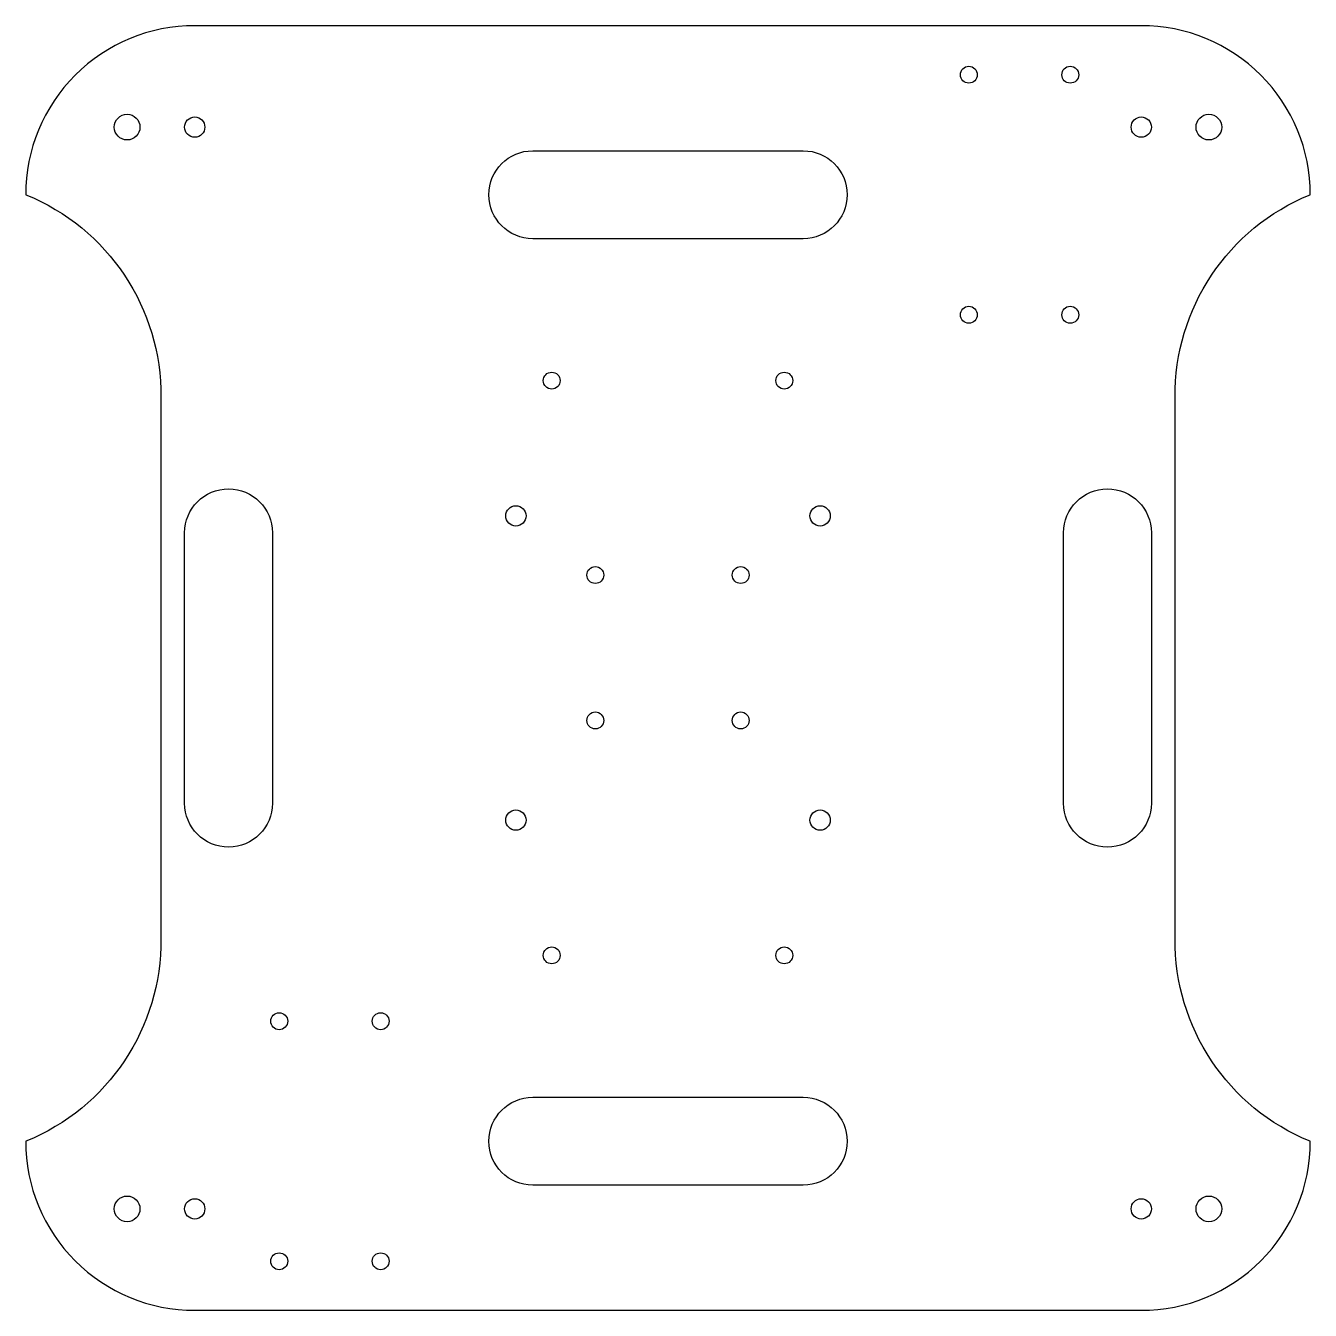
# Model space of a CAD drawing. Header units: millimetres. Extents: x -25 to 165, y -190 to 0.
import ezdxf

# ---------------------------------------------------------------- set-up
doc = ezdxf.new("R2010")
doc.units = ezdxf.units.MM

msp = doc.modelspace()

# ---------------------------------------------------------------- linework, layer by layer
for points in [[(165, -165, -0.308485), (145, -135), (145, -55, -0.30849), (165, -25, 0.414214), (140, 0), (0, 0, 0.414214), (-25, -25, -0.308485), (-5, -55), (-5, -135, -0.30849), (-25, -165, 0.414214), (0, -190), (140, -190, 0.414214)], [(50, -18.5), (90, -18.5, -1), (90, -31.5), (50, -31.5, -1)], [(-1.5, -115), (-1.5, -75, -1), (11.5, -75), (11.5, -115, -1)], [(141.5, -75), (141.5, -115, -1), (128.5, -115), (128.5, -75, -1)], [(90, -171.5), (50, -171.5, -1), (50, -158.5), (90, -158.5, -1)]]:
    msp.add_lwpolyline(points, format="xyb", close=True)
for centre, radius in [((114.5, -7.25), 1.25), ((129.5, -7.25), 1.25), ((-10, -15), 1.9), ((150, -15), 1.9), ((0, -15), 1.5), ((140, -15), 1.5), ((114.5, -42.75), 1.25), ((129.5, -42.75), 1.25), ((52.8, -52.5), 1.25), ((87.2, -52.5), 1.25), ((47.5, -72.5), 1.5), ((92.5, -72.5), 1.5), ((59.25, -81.25), 1.25), ((80.75, -81.25), 1.25), ((59.25, -102.75), 1.25), ((80.75, -102.75), 1.25), ((47.5, -117.5), 1.5), ((92.5, -117.5), 1.5), ((52.8, -137.5), 1.25), ((87.2, -137.5), 1.25), ((12.5, -147.25), 1.25), ((27.5, -147.25), 1.25), ((-10, -175), 1.9), ((0, -175), 1.5), ((140, -175), 1.5), ((150, -175), 1.9), ((12.5, -182.75), 1.25), ((27.5, -182.75), 1.25)]:
    msp.add_circle(centre, radius)

doc.saveas('drawing.dxf')
